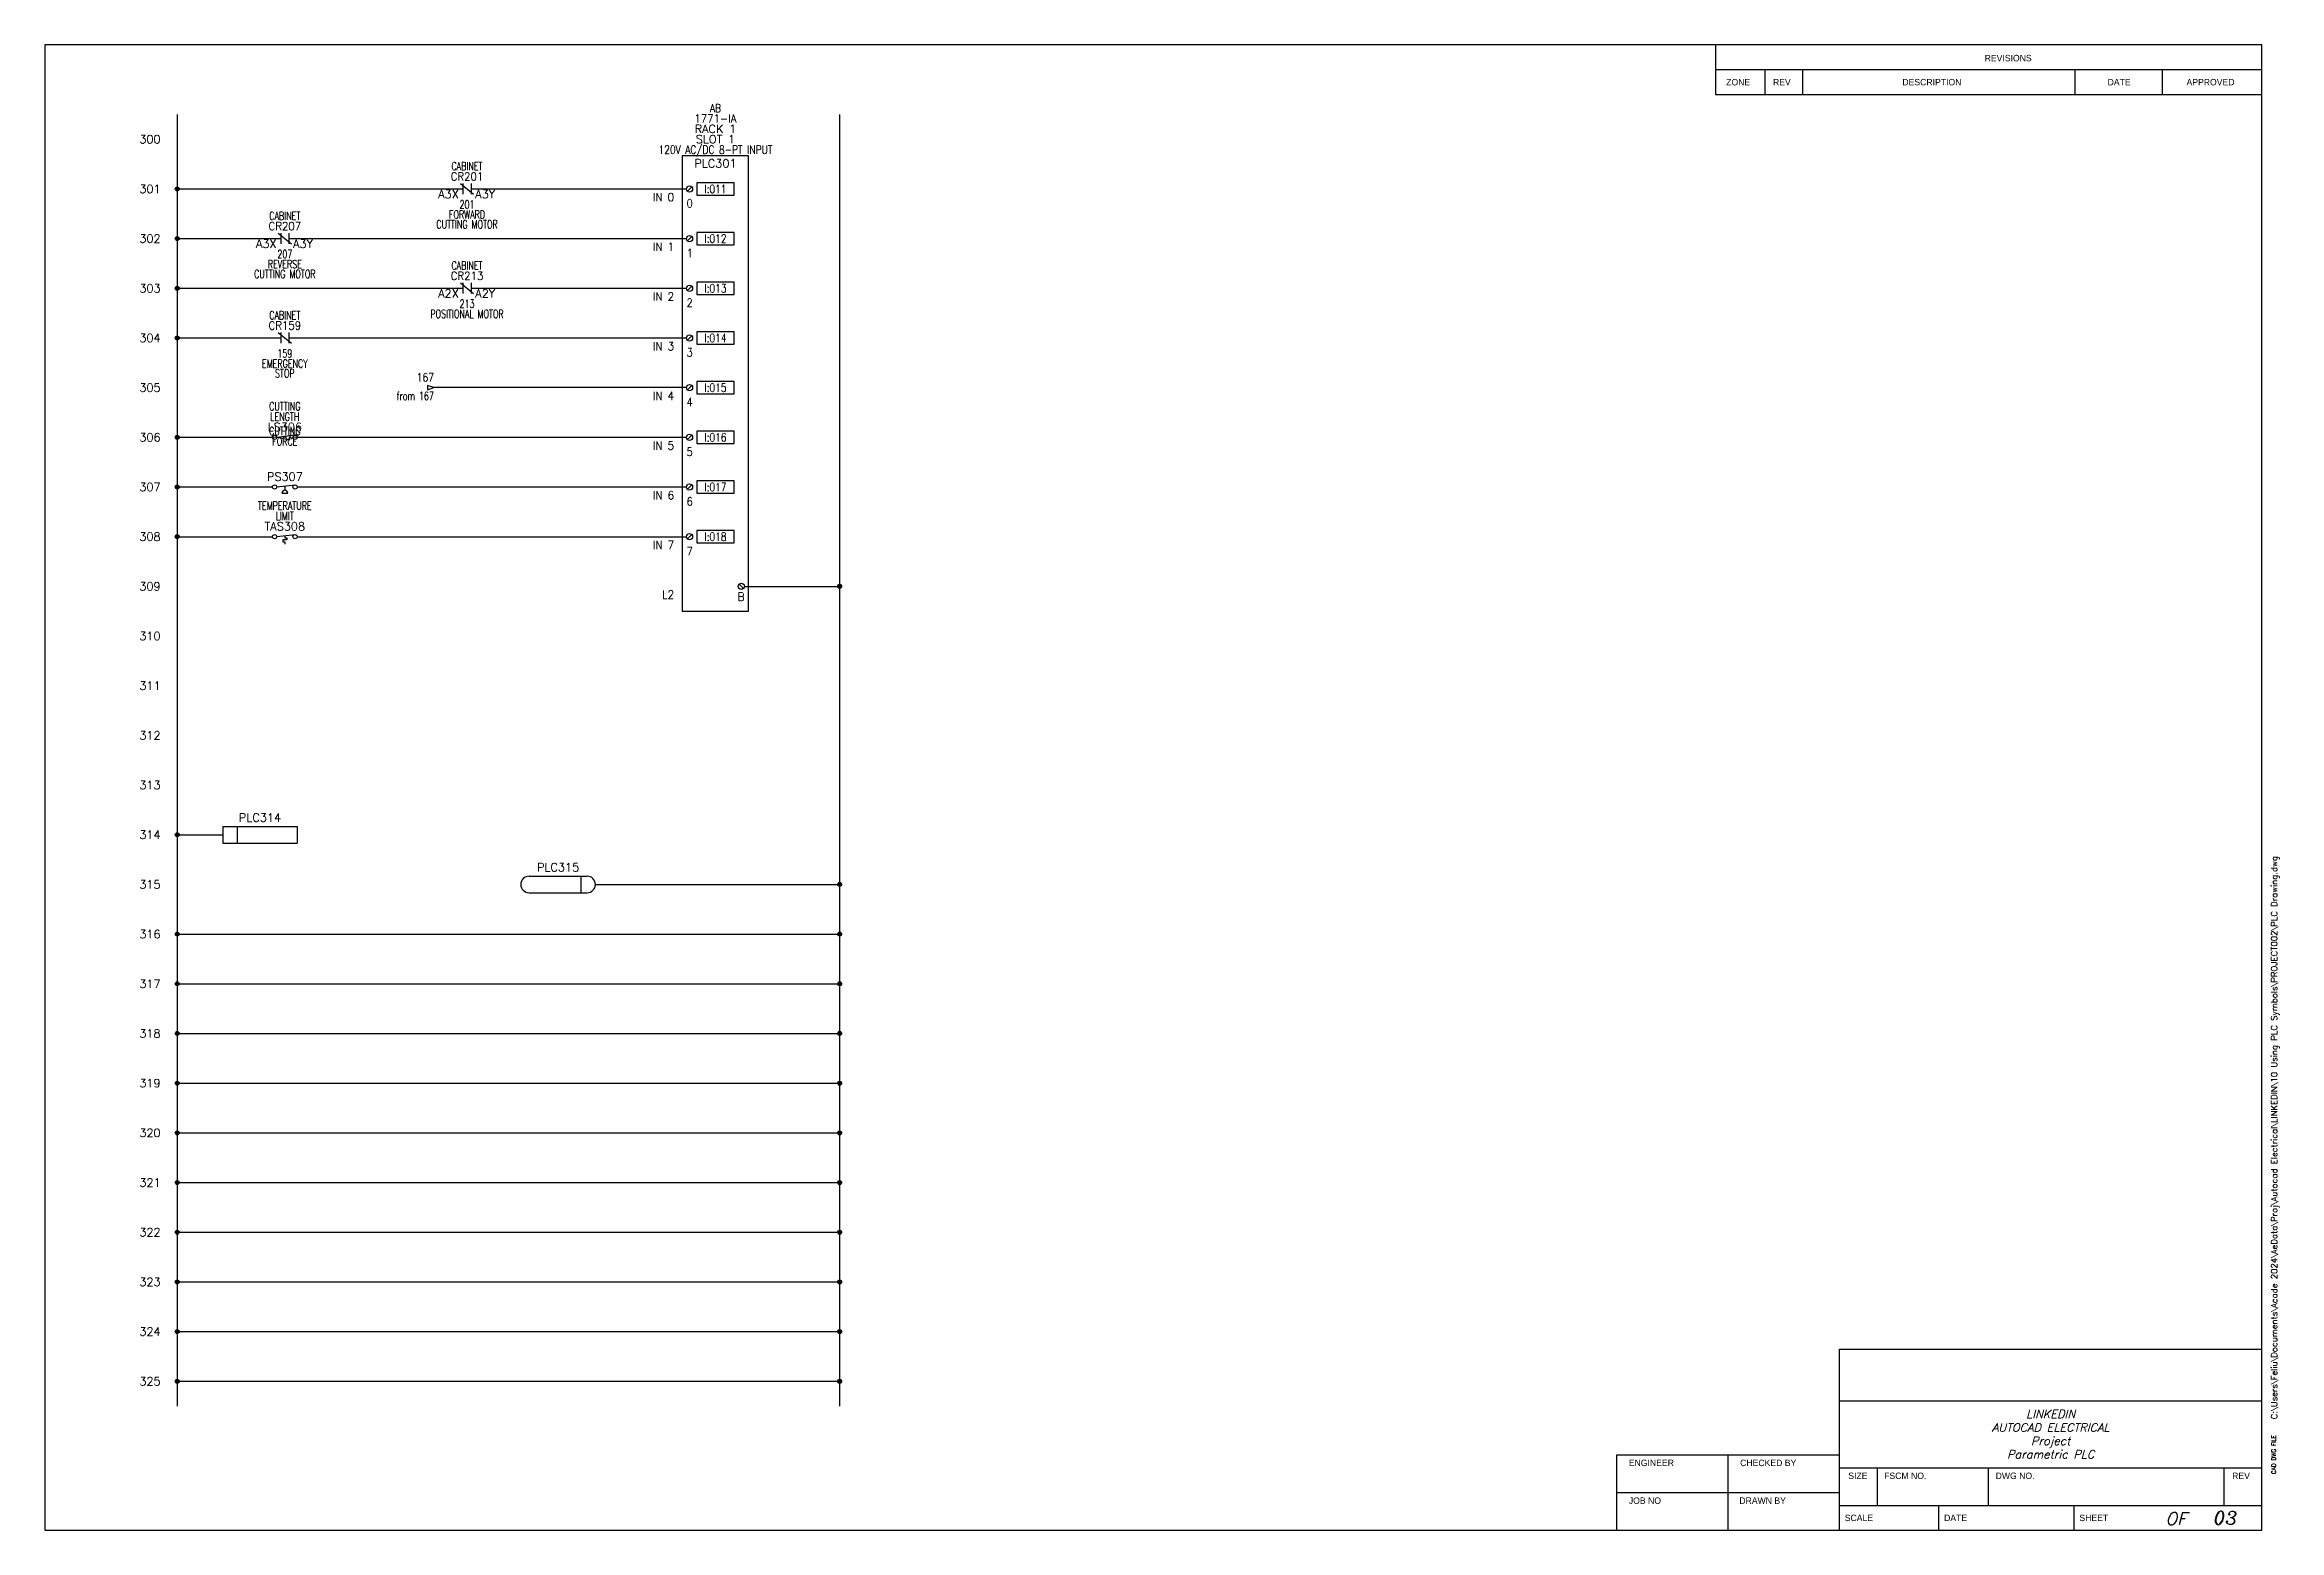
# Model space of a CAD drawing. Header units: inches. Extents: x 0 to 33.7, y 0 to 22.4.
import ezdxf
from ezdxf.enums import TextEntityAlignment as Align

# ---------------------------------------------------------------- set-up
doc = ezdxf.new("R2010")
doc.units = ezdxf.units.IN
doc.header["$MEASUREMENT"] = 0
for name, color, linetype in [('DESC', 1, 'Continuous'), ('DESCCHILD', 20, 'Continuous'), ('LOC', 8, 'Continuous'), ('MISC', 5, 'Continuous'), ('SYMS', 7, 'Continuous'), ('TAGS', 5, 'Continuous'), ('TERMS', 6, 'Continuous'), ('TITLE', 7, 'Continuous'), ('WHT_16AWG', 7, 'Continuous'), ('WIREREF_DEST', 3, 'Continuous'), ('XREF', 7, 'Continuous'), ('XREFCHILD', 134, 'Continuous')]:
    doc.layers.add(name, color=color, linetype=linetype)
doc.styles.add('ITALIC', font='ITALIC')
doc.styles.add('SIMPLEX', font='SIMPLEX')
doc.styles.add('WD', font='romans.shx')

# ---------------------------------------------------------------- blocks, each defined once
blk = doc.blocks.new('ACADE D Titleblock')
for p, q in [((33.469, 22.427), (0, 22.427)), ((0, 22.427), (0, 0)), ((25.219, 22.427), (25.219, 21.677)), ((33.469, 0), (33.469, 22.427)), ((33.469, 0), (33.469, 22.427)), ((25.219, 22.052), (33.469, 22.052)), ((25.969, 21.677), (25.969, 22.052)), ((26.539, 21.677), (26.539, 22.052)), ((30.649, 21.677), (30.649, 22.052)), ((31.969, 21.677), (31.969, 22.052)), ((25.219, 21.677), (33.469, 21.677)), ((27.094, 2.737), (33.469, 2.737)), ((27.094, 0), (27.094, 2.737)), ((27.094, 1.957), (33.469, 1.957)), ((23.734, 1.14), (27.094, 1.14)), ((23.734, 0), (23.734, 1.14)), ((25.414, 0), (25.414, 1.14)), ((27.094, 0.945), (33.469, 0.945)), ((27.664, 0.375), (27.664, 0.945)), ((29.344, 0.375), (29.344, 0.945)), ((32.899, 0.375), (32.899, 0.945)), ((23.734, 0.57), (27.094, 0.57)), ((27.094, 0.375), (33.469, 0.375)), ((28.594, 0), (28.594, 0.375)), ((30.635, 0), (30.635, 0.375)), ((0, 0), (33.469, 0))]:
    blk.add_line(p, q)
for s, p in [('REVISIONS', (29.284, 22.176)), ('ZONE', (25.382, 21.813)), ('REV', (26.089, 21.813)), ('DESCRIPTION', (28.042, 21.813)), ('DATE', (31.14, 21.813)), ('APPROVED', (32.331, 21.813)), ('ENGINEER', (23.913, 0.969)), ('CHECKED BY', (25.593, 0.969)), ('SIZE', (27.226, 0.774)), ('FSCM NO.', (27.767, 0.774)), ('DWG NO.', (29.45, 0.774)), ('REV', (33.02, 0.774)), ('JOB NO', (23.913, 0.399)), ('DRAWN BY', (25.581, 0.399)), ('SCALE', (27.172, 0.139)), ('DATE', (28.672, 0.139)), ('SHEET', (30.714, 0.139))]:
    blk.add_text(s, height=0.0975).set_placement(p)
at = {"layer": 'TITLE', "style": 'SIMPLEX'}
blk.add_text('CAD DWG FILE', height=0.0625, rotation=90, dxfattribs=at).set_placement((33.677, 0.849))
at = {"layer": 'TITLE', "style": 'ITALIC'}
blk.add_text('OF', height=0.1875, dxfattribs=at).set_placement((32.173, 0.176), align=Align.MIDDLE_CENTER)
for tag, height, p in [('TITLE#1', 0.125, (30.281, 1.755)), ('TITLE#2', 0.125, (30.281, 1.552)), ('TITLE#3', 0.125, (30.281, 1.35)), ('TITLE#4', 0.125, (30.281, 1.147)), ('DWG#', 0.2, (31.121, 0.66)), ('SH#', 0.2, (31.541, 0.187)), ('SHTS', 0.2, (32.92, 0.187))]:
    blk.add_attdef(tag, text='', height=height, dxfattribs=at).set_placement(p, align=Align.MIDDLE_CENTER)
at = {"layer": 'TITLE', "style": 'SIMPLEX'}
blk.add_attdef('CAD#', (33.701, 1.677), '', height=0.0938, rotation=90, dxfattribs=at)
at = {"layer": 'TITLE'}
for tag, p, style in [('ENGINEER', (24.406, 0.664), 'ITALIC'), ('CHKDBY', (26.023, 0.664), 'ITALIC'), ('JOB#', (24.632, 0.092), 'ITALIC'), ('DRAWNBY', (26.093, 0.092), 'ITALIC'), ('SCALE', (27.742, 0.139), 'SIMPLEX'), ('DATE', (29.152, 0.139), 'SIMPLEX')]:
    blk.add_attdef(tag, p, '', height=0.0975, dxfattribs=dict(at, style=style))
at = {"layer": 'TITLE', "flags": 9}
blk.add_attdef('WD_TB', (27.182, -0.207), '', height=0.125, dxfattribs=at)
blk = doc.blocks.new('WD_MLRH')
at = {"style": 'WD'}
blk.add_attdef('RUNGFIRST', text='', height=0.125, dxfattribs=at).set_placement((-0.25, 0), align=Align.MIDDLE_RIGHT)
at = {"style": 'WD', "flags": 1}
for tag, p in [('WIRE-START', (-0.25, -0.356)), ('RUNGHORV', (-0.25, -0.127)), ('WIREMODE', (-0.25, -0.281)), ('RUNGDIST', (-0.25, -0.2)), ('RUNGCNT', (-0.25, -0.237)), ('RUNGINC', (-0.25, -0.163)), ('WIREFMT', (-0.25, -0.321)), ('WIRE-GSUF', (-0.25, -0.396)), ('PH3SPACE', (-0.25, -0.437))]:
    blk.add_attdef(tag, text='', height=0.025, dxfattribs=at).set_placement(p, align=Align.RIGHT)
blk = doc.blocks.new('WDDOT')
for radius in [0.03, 0.0187, 0.00929]:
    blk.add_circle((0, 0), radius)
blk = doc.blocks.new('HCR22')
at = {"linetype": 'Continuous'}
for p, q in [((-0.1, 0.08), (0.1, -0.08)), ((-0.062, 0.08), (-0.062, -0.08)), ((0.062, 0.08), (0.062, -0.08))]:
    blk.add_line(p, q, dxfattribs=at)
at = {"style": 'WD'}
for tag, width, p in [('INST', 0.7, (0, 0.451)), ('LOC', 0.7, (0, 0.281)), ('TAG2', 0.9, (0, 0.125)), ('DESC1', 0.7, (0, -0.449)), ('XREF', 0.7, (0, -0.297)), ('DESC2', 0.7, (0, -0.597)), ('DESC3', 0.7, (0, -0.744))]:
    blk.add_attdef(tag, text='', height=0.125, dxfattribs=dict(at, width=width)).set_placement(p, align=Align.CENTER)
for tag, p, height, flags in [('X4TERM01', (-0.062, 0), 0.0125, 1), ('X1TERM02', (0.062, 0), 0.0125, 1), ('FAMILY', (0.097, 0.036), 0.01, 9), ('CONTACT', (0.097, 0.02), 0.01, 1)]:
    blk.add_attdef(tag, p, '', height=height, dxfattribs=dict(at, flags=flags))
for tag, p in [('X2LINK', (0, 0.125)), ('X8LINK', (0, -0.125))]:
    blk.add_attdef(tag, p, '', height=0.01, dxfattribs=at)
at = {"linetype": 'Continuous', "style": 'WD', "flags": 8}
blk.add_attdef('TERM01', text='', height=0.125, dxfattribs=at).set_placement((-0.125, -0.016), align=Align.TOP_RIGHT)
blk.add_attdef('TERM02', text='', height=0.125, dxfattribs=at).set_placement((0.125, -0.016), align=Align.TOP_LEFT)
blk = doc.blocks.new('HLS12')
at = {"linetype": 'Continuous'}
for p, q in [((-0.123, 0.002), (0.19, 0.04)), ((-0.123, 0.002), (0.073, -0.038)), ((0.073, -0.038), (0.081, 0.027))]:
    blk.add_line(p, q, dxfattribs=at)
for centre in [(-0.155, 0), (0.155, 0)]:
    blk.add_circle(centre, 0.0322)
at = {"style": 'WD', "width": 0.7}
for tag, p in [('INST', (0, 0.719)), ('LOC', (0, 0.562)), ('DESC1', (0, 0.406)), ('DESC2', (0, 0.25)), ('WDTAGALT', (0, -0.406)), ('XREF', (0, -0.268))]:
    blk.add_attdef(tag, text='', height=0.125, dxfattribs=at).set_placement(p, align=Align.CENTER)
at = {"style": 'WD'}
blk.add_attdef('TAG1', text='', height=0.125, dxfattribs=at).set_placement((0, 0.094), align=Align.CENTER)
for tag, p, height, flags in [('X4TERM01', (-0.188, 0), 0.0125, 1), ('FAMILY', (0.038, 0.037), 0.01, 9), ('CONTACT', (0.038, 0.02), 0.01, 1), ('X1TERM02', (0.188, 0), 0.0125, 1)]:
    blk.add_attdef(tag, p, '', height=height, dxfattribs=dict(at, flags=flags))
for tag, p in [('X2LINK', (0, 0.062)), ('X8LINK', (0, -0.063))]:
    blk.add_attdef(tag, p, '', height=0.01, dxfattribs=at)
at = {"linetype": 'Continuous', "style": 'WD', "flags": 9}
for tag, p in [('CAT', (0.063, -0.007)), ('MFG', (0.063, -0.027)), ('ASSYCODE', (0.094, -0.063))]:
    blk.add_attdef(tag, text='', height=0.01, dxfattribs=at).set_placement(p, align=Align.CENTER)
at = {"linetype": 'Continuous', "style": 'WD', "flags": 8}
blk.add_attdef('TERM01', text='', height=0.125, dxfattribs=at).set_placement((-0.25, -0.031), align=Align.TOP_RIGHT)
blk.add_attdef('TERM02', text='', height=0.125, dxfattribs=at).set_placement((0.25, -0.031), align=Align.TOP_LEFT)
blk = doc.blocks.new('HPS12')
at = {"linetype": 'Continuous'}
blk.add_line((-0.123, 0.002), (0.159, 0.033), dxfattribs=at)
for p, q in [((0, 0.015), (0, -0.049)), ((-0.044, -0.094), (0.044, -0.094))]:
    blk.add_line(p, q)
for centre in [(-0.155, 0), (0.155, 0)]:
    blk.add_circle(centre, 0.0322)
blk.add_arc((0, -0.094), 0.0442, 0, 180)
at = {"style": 'WD', "width": 0.7}
for tag, p in [('DESC1', (0, 0.781)), ('DESC2', (0, 0.625)), ('INST', (0, 0.451)), ('LOC', (0, 0.281)), ('XREF', (0, -0.314))]:
    blk.add_attdef(tag, text='', height=0.125, dxfattribs=at).set_placement(p, align=Align.CENTER)
at = {"style": 'WD'}
blk.add_attdef('TAG1', text='', height=0.125, dxfattribs=at).set_placement((0, 0.094), align=Align.CENTER)
for tag, p, height, flags in [('X4TERM01', (-0.188, 0), 0.0125, 1), ('FAMILY', (0.038, 0.037), 0.01, 9), ('CONTACT', (0.038, 0.02), 0.01, 1), ('X1TERM02', (0.188, 0), 0.0125, 1)]:
    blk.add_attdef(tag, p, '', height=height, dxfattribs=dict(at, flags=flags))
for tag, p in [('X2LINK', (0, 0.094)), ('X8LINK', (0, -0.125))]:
    blk.add_attdef(tag, p, '', height=0.01, dxfattribs=at)
at = {"linetype": 'Continuous', "style": 'WD', "flags": 9}
for tag, p in [('CAT', (0.063, -0.007)), ('ASSYCODE', (0.066, -0.049)), ('MFG', (0.063, -0.027))]:
    blk.add_attdef(tag, text='', height=0.01, dxfattribs=at).set_placement(p, align=Align.CENTER)
at = {"linetype": 'Continuous', "style": 'WD', "flags": 8}
blk.add_attdef('TERM01', text='', height=0.125, dxfattribs=at).set_placement((-0.25, -0.031), align=Align.TOP_RIGHT)
blk.add_attdef('TERM02', text='', height=0.125, dxfattribs=at).set_placement((0.25, -0.031), align=Align.TOP_LEFT)
at = {"style": 'WD', "width": 0.7}
for tag, p in [('RATING1', (0.247, -0.317)), ('WDTAGALT', (0.247, -0.473))]:
    blk.add_attdef(tag, p, '', height=0.125, dxfattribs=at)
blk = doc.blocks.new('HTS12')
at = {"linetype": 'Continuous'}
blk.add_line((-0.123, 0.002), (0.159, 0.033), dxfattribs=at)
for p, q in [((0, 0.015), (0, -0.017)), ((0.031, -0.048), (-0.031, -0.048)), ((-0.031, -0.048), (-0.031, -0.079)), ((-0.031, -0.079), (0, -0.079)), ((0, -0.017), (0.031, -0.017)), ((0, -0.079), (0, -0.111)), ((0.031, -0.017), (0.031, -0.048))]:
    blk.add_line(p, q)
for centre in [(-0.155, 0), (0.155, 0)]:
    blk.add_circle(centre, 0.0322)
at = {"style": 'WD', "width": 0.7}
for tag, p in [('INST', (0, 0.732)), ('LOC', (0, 0.562)), ('DESC1', (0, 0.406)), ('DESC2', (0, 0.25)), ('XREF', (0, -0.314))]:
    blk.add_attdef(tag, text='', height=0.125, dxfattribs=at).set_placement(p, align=Align.CENTER)
at = {"style": 'WD'}
blk.add_attdef('TAG1', text='', height=0.125, dxfattribs=at).set_placement((0, 0.094), align=Align.CENTER)
for tag, p, height, flags in [('X4TERM01', (-0.188, 0), 0.0125, 1), ('FAMILY', (0.038, 0.037), 0.01, 9), ('CONTACT', (0.038, 0.02), 0.01, 1), ('X1TERM02', (0.188, 0), 0.0125, 1)]:
    blk.add_attdef(tag, p, '', height=height, dxfattribs=dict(at, flags=flags))
for tag, p in [('X2LINK', (0, 0.078)), ('X8LINK', (0, -0.141))]:
    blk.add_attdef(tag, p, '', height=0.01, dxfattribs=at)
at = {"linetype": 'Continuous', "style": 'WD', "flags": 9}
for tag, p in [('CAT', (0.063, -0.007)), ('ASSYCODE', (0.062, -0.047)), ('MFG', (0.063, -0.027))]:
    blk.add_attdef(tag, text='', height=0.01, dxfattribs=at).set_placement(p, align=Align.CENTER)
at = {"linetype": 'Continuous', "style": 'WD', "flags": 8}
blk.add_attdef('TERM01', text='', height=0.125, dxfattribs=at).set_placement((-0.25, -0.016), align=Align.TOP_RIGHT)
blk.add_attdef('TERM02', text='', height=0.125, dxfattribs=at).set_placement((0.25, -0.016), align=Align.TOP_LEFT)
at = {"style": 'WD', "width": 0.7}
for tag, p in [('RATING1', (0.275, -0.299)), ('WDTAGALT', (0.281, -0.466))]:
    blk.add_attdef(tag, p, '', height=0.125, dxfattribs=at)
blk = doc.blocks.new('HA1D3')
blk.add_lwpolyline([(-0.094, 0), (-0.094, -0.031), (0, 0), (-0.094, 0.031), (-0.094, 0)])
at = {"style": 'WD', "width": 0.8, "flags": 8}
blk.add_attdef('WIRENO', text='', height=0.125, dxfattribs=at).set_placement((0, 0.094), align=Align.RIGHT)
at = {"style": 'WD', "flags": 1}
blk.add_attdef('SIGCODE', text='', height=0.01, dxfattribs=at).set_placement((-0.02, 0.047), align=Align.RIGHT)
blk.add_attdef('X1TERM01', (0, 0), '', height=0.01, dxfattribs=at)
at = {"style": 'WD', "width": 0.7}
for tag, p in [('DESC1', (0, -0.375)), ('XREF', (0, -0.188))]:
    blk.add_attdef(tag, text='', height=0.125, dxfattribs=at).set_placement(p, align=Align.RIGHT)
blk = doc.blocks.new('PLCIO_AAF')
at = {"layer": 'SYMS'}
for p, q in [((0.5, 0.5), (-0.5, 0.5)), ((-0.5, 0.5), (-0.5, -6.375)), ((0.5, -6.375), (0.5, 0.5)), ((-0.357, 0.033), (-0.424, -0.033)), ((0.281, 0.094), (-0.281, 0.094)), ((-0.281, 0.094), (-0.281, -0.094)), ((0.281, -0.094), (0.281, 0.094)), ((-0.281, -0.094), (0.281, -0.094)), ((0.281, -0.656), (-0.281, -0.656)), ((-0.281, -0.656), (-0.281, -0.844)), ((0.281, -0.844), (0.281, -0.656)), ((-0.357, -0.717), (-0.424, -0.783)), ((-0.281, -0.844), (0.281, -0.844)), ((-0.357, -1.467), (-0.424, -1.533)), ((0.281, -1.406), (-0.281, -1.406)), ((-0.281, -1.406), (-0.281, -1.594)), ((-0.281, -1.594), (0.281, -1.594)), ((0.281, -1.594), (0.281, -1.406)), ((-0.357, -2.217), (-0.424, -2.283)), ((0.281, -2.156), (-0.281, -2.156)), ((-0.281, -2.156), (-0.281, -2.344)), ((-0.281, -2.344), (0.281, -2.344)), ((0.281, -2.344), (0.281, -2.156)), ((-0.357, -2.967), (-0.424, -3.033)), ((0.281, -2.906), (-0.281, -2.906)), ((-0.281, -2.906), (-0.281, -3.094)), ((0.281, -3.094), (0.281, -2.906)), ((-0.281, -3.094), (0.281, -3.094)), ((0.281, -3.656), (-0.281, -3.656)), ((-0.281, -3.656), (-0.281, -3.844)), ((0.281, -3.844), (0.281, -3.656)), ((-0.357, -3.717), (-0.424, -3.783)), ((-0.281, -3.844), (0.281, -3.844)), ((-0.357, -4.467), (-0.424, -4.533)), ((0.281, -4.406), (-0.281, -4.406)), ((-0.281, -4.406), (-0.281, -4.594)), ((-0.281, -4.594), (0.281, -4.594)), ((0.281, -4.594), (0.281, -4.406)), ((-0.357, -5.217), (-0.424, -5.283)), ((0.281, -5.156), (-0.281, -5.156)), ((-0.281, -5.156), (-0.281, -5.344)), ((-0.281, -5.344), (0.281, -5.344)), ((0.281, -5.344), (0.281, -5.156)), ((0.357, -5.967), (0.424, -6.033)), ((-0.5, -6.375), (0.5, -6.375))]:
    blk.add_line(p, q, dxfattribs=at)
for centre in [(-0.391, 0), (-0.391, -0.75), (-0.391, -1.5), (-0.391, -2.25), (-0.391, -3), (-0.391, -3.75), (-0.391, -4.5), (-0.391, -5.25), (0.391, -6)]:
    blk.add_circle(centre, 0.0469, dxfattribs=at)
at = {"layer": 'SYMS', "style": 'WD'}
for tag, width, p in [('INST', 0.8, (0, 1.482)), ('LOC', 0.8, (0, 1.312)), ('MFG', 0.8, (0, 1.156)), ('CAT', 0.9, (0, 1)), ('DESC', 0.8, (0, 0.53))]:
    blk.add_attdef(tag, text='', height=0.125, dxfattribs=dict(at, width=width)).set_placement(p, align=Align.CENTER)
at = {"layer": 'SYMS', "linetype": 'Continuous', "style": 'WD', "flags": 9}
blk.add_attdef('ASSYCODE', text='', height=0.01, dxfattribs=at).set_placement((0.23, 1.103), align=Align.CENTER)
at = {"layer": 'SYMS', "style": 'WD'}
for tag, p in [('LINE1', (0, 0.844)), ('LINE2', (0, 0.688)), ('TAG', (0, 0.322))]:
    blk.add_attdef(tag, text='', height=0.125, dxfattribs=at).set_placement(p, align=Align.CENTER)
at = {"layer": 'SYMS', "style": 'WD', "flags": 1}
for tag, p in [('X4TERM01', (-0.438, 0)), ('X4TERM02', (-0.438, -0.75)), ('X4TERM03', (-0.438, -1.5)), ('X4TERM04', (-0.438, -2.25)), ('X4TERM05', (-0.438, -3)), ('X4TERM06', (-0.438, -3.75)), ('X4TERM07', (-0.438, -4.5)), ('X4TERM08', (-0.438, -5.25)), ('X1TERM09', (0.438, -6))]:
    blk.add_attdef(tag, p, '', height=0.01, dxfattribs=at)
at = {"layer": 'SYMS', "style": 'WD', "width": 0.8}
for tag, p in [('TAGA01', (0, 0)), ('TAGA02', (0, -0.75)), ('TAGA03', (0, -1.5)), ('TAGA04', (0, -2.25)), ('TAGA05', (0, -3)), ('TAGA06', (0, -3.75)), ('TAGA07', (0, -4.5)), ('TAGA08', (0, -5.25))]:
    blk.add_attdef(tag, text='', height=0.125, dxfattribs=at).set_placement(p, align=Align.MIDDLE_CENTER)
at = {"layer": 'SYMS', "style": 'WD', "width": 0.9}
for tag, p in [('DESCA01', (1.25, 0.031)), ('DESCB01', (1.25, -0.125)), ('DESCC01', (1.25, -0.281)), ('DESCD01', (1.25, -0.438)), ('DESCE01', (1.25, -0.594)), ('DESCA02', (1.25, -0.719)), ('DESCB02', (1.25, -0.875)), ('DESCC02', (1.25, -1.031)), ('DESCD02', (1.25, -1.188)), ('DESCE02', (1.25, -1.344)), ('DESCA03', (1.25, -1.469)), ('DESCB03', (1.25, -1.625)), ('DESCC03', (1.25, -1.781)), ('DESCD03', (1.25, -1.938)), ('DESCE03', (1.25, -2.094)), ('DESCA04', (1.25, -2.219)), ('DESCB04', (1.25, -2.375)), ('DESCC04', (1.25, -2.531)), ('DESCD04', (1.25, -2.688)), ('DESCE04', (1.25, -2.844)), ('DESCA05', (1.25, -2.969)), ('DESCB05', (1.25, -3.125)), ('DESCC05', (1.25, -3.281)), ('DESCD05', (1.25, -3.438)), ('DESCE05', (1.25, -3.594)), ('DESCA06', (1.25, -3.719)), ('DESCB06', (1.25, -3.875)), ('DESCC06', (1.25, -4.031)), ('DESCD06', (1.25, -4.188)), ('DESCE06', (1.25, -4.344)), ('DESCA07', (1.25, -4.469)), ('DESCB07', (1.25, -4.625)), ('DESCC07', (1.25, -4.781)), ('DESCD07', (1.25, -4.938)), ('DESCE07', (1.25, -5.094)), ('DESCA08', (1.25, -5.219)), ('DESCB08', (1.25, -5.375)), ('DESCC08', (1.25, -5.531)), ('DESCD08', (1.25, -5.688)), ('DESCE08', (1.25, -5.844))]:
    blk.add_attdef(tag, p, '', height=0.125, dxfattribs=at)
for tag, p in [('TERMDESC01', (-0.625, -0.062)), ('TERMDESC02', (-0.625, -0.812)), ('TERMDESC03', (-0.625, -1.562)), ('TERMDESC04', (-0.625, -2.312)), ('TERMDESC05', (-0.625, -3.062)), ('TERMDESC06', (-0.625, -3.812)), ('TERMDESC07', (-0.625, -4.562)), ('TERMDESC08', (-0.625, -5.312)), ('TERMDESC09', (-0.625, -6.062)), ('TERM09', (0.438, -6.094))]:
    blk.add_attdef(tag, text='', height=0.125, dxfattribs=at).set_placement(p, align=Align.TOP_RIGHT)
for tag, p in [('TERM01', (-0.438, -0.156)), ('TERM02', (-0.438, -0.906)), ('TERM03', (-0.438, -1.656)), ('TERM04', (-0.438, -2.406)), ('TERM05', (-0.438, -3.156)), ('TERM06', (-0.438, -3.906)), ('TERM07', (-0.438, -4.656)), ('TERM08', (-0.438, -5.406))]:
    blk.add_attdef(tag, text='', height=0.125, dxfattribs=at).set_placement(p, align=Align.TOP_LEFT)
blk = doc.blocks.new('PLCIOI1T')
for p, q in [((-0.562, 0.125), (0.562, 0.125)), ((-0.562, 0.125), (-0.562, -0.125)), ((-0.344, 0.125), (-0.344, -0.125)), ((0.562, 0.125), (0.562, -0.125)), ((-0.562, -0.125), (0.562, -0.125))]:
    blk.add_line(p, q)
at = {"style": 'WD', "width": 0.8}
for tag, p in [('INST', (0, 0.522)), ('LOC', (0, 0.353))]:
    blk.add_attdef(tag, text='', height=0.125, dxfattribs=at).set_placement(p, align=Align.CENTER)
at = {"style": 'WD'}
for tag, p, height, width in [('MFG', (1.25, 0.375), 0.0781, 0.8), ('DESC', (1.25, 0.219), 0.125, 0.8), ('CAT', (1.688, 0.375), 0.0781, 0.9), ('DESCA01', (1.25, 0.031), 0.125, 0.9)]:
    blk.add_attdef(tag, p, '', height=height, dxfattribs=dict(at, width=width))
at = {"style": 'WD', "width": 0.8}
for tag, p in [('TERM01', (-0.453, 0)), ('TAGA01', (0, 0))]:
    blk.add_attdef(tag, text='', height=0.125, dxfattribs=at).set_placement(p, align=Align.MIDDLE)
at = {"style": 'WD', "flags": 1}
for tag, p, height in [('FAMILY', (-0.562, 0.157), 0.01), ('X4TERM01', (-0.562, 0), 0.0125)]:
    blk.add_attdef(tag, p, '', height=height, dxfattribs=at)
at = {"style": 'WD'}
for tag, p in [('TAG1', (0, 0.197)), ('XREF', (0, -0.282))]:
    blk.add_attdef(tag, text='', height=0.125, dxfattribs=at).set_placement(p, align=Align.CENTER)
at = {"linetype": 'Continuous', "style": 'WD', "flags": 9}
blk.add_attdef('ASSYCODE', text='', height=0.01, dxfattribs=at).set_placement((0.074, 0.149), align=Align.CENTER)
at = {"style": 'WD', "width": 0.9}
blk.add_attdef('TERMDESC01', text='', height=0.125, dxfattribs=at).set_placement((-0.625, -0.094), align=Align.TOP_RIGHT)
at = {"style": 'WD'}
for tag, p in [('LINE1', (0, -0.313)), ('LINE2', (0, -0.469))]:
    blk.add_attdef(tag, text='', height=0.125, dxfattribs=at).set_placement(p, align=Align.TOP_CENTER)
at = {"style": 'WD', "width": 0.9}
for tag, p in [('DESCB01', (1.25, -0.031)), ('DESCC01', (1.25, -0.219)), ('DESCD01', (1.25, -0.407)), ('DESCE01', (1.25, -0.595))]:
    blk.add_attdef(tag, text='', height=0.125, dxfattribs=at).set_placement(p, align=Align.TOP_LEFT)
blk = doc.blocks.new('PLCIOO1T')
for p, q in [((-0.438, 0.125), (0.438, 0.125)), ((0.344, 0.125), (0.344, -0.125)), ((-0.438, -0.125), (0.438, -0.125))]:
    blk.add_line(p, q)
for centre, start, end in [((-0.438, 0), 90, 270), ((0.438, 0), 270, 90)]:
    blk.add_arc(centre, 0.125, start, end)
at = {"style": 'WD', "width": 0.8}
for tag, p in [('INST', (0, 0.522)), ('LOC', (0, 0.353))]:
    blk.add_attdef(tag, text='', height=0.125, dxfattribs=at).set_placement(p, align=Align.CENTER)
at = {"style": 'WD'}
for tag, p, height, width in [('MFG', (1.25, 0.375), 0.0781, 0.8), ('DESC', (1.25, 0.219), 0.125, 0.8), ('CAT', (1.688, 0.375), 0.0781, 0.9), ('DESCA01', (1.25, 0.031), 0.125, 0.9)]:
    blk.add_attdef(tag, p, '', height=height, dxfattribs=dict(at, width=width))
at = {"style": 'WD', "flags": 1}
for tag, p in [('FAMILY', (-0.562, 0.157)), ('X1TERM01R', (0.562, 0))]:
    blk.add_attdef(tag, p, '', height=0.01, dxfattribs=at)
at = {"style": 'WD', "width": 0.8}
blk.add_attdef('TAGA01', text='', height=0.125, dxfattribs=at).set_placement((0, 0), align=Align.MIDDLE)
at = {"style": 'WD'}
for tag, p in [('TAG1', (0, 0.197)), ('XREF', (0, -0.282))]:
    blk.add_attdef(tag, text='', height=0.125, dxfattribs=at).set_placement(p, align=Align.CENTER)
at = {"linetype": 'Continuous', "style": 'WD', "flags": 9}
blk.add_attdef('ASSYCODE', text='', height=0.01, dxfattribs=at).set_placement((0.074, 0.149), align=Align.CENTER)
at = {"style": 'WD', "width": 0.7}
blk.add_attdef('TERM01R', text='', height=0.125, dxfattribs=at).set_placement((0.438, 0), align=Align.MIDDLE_CENTER)
at = {"style": 'WD'}
for tag, p in [('LINE1', (0, -0.313)), ('LINE2', (0, -0.469))]:
    blk.add_attdef(tag, text='', height=0.125, dxfattribs=at).set_placement(p, align=Align.TOP_CENTER)
at = {"style": 'WD', "width": 0.9}
for tag, p in [('TERMDESC01R', (0.594, -0.062)), ('DESCB01', (1.25, -0.031)), ('DESCC01', (1.25, -0.219)), ('DESCD01', (1.25, -0.407)), ('DESCE01', (1.25, -0.595))]:
    blk.add_attdef(tag, text='', height=0.125, dxfattribs=at).set_placement(p, align=Align.TOP_LEFT)

msp = doc.modelspace()

# ---------------------------------------------------------------- linework, layer by layer
at = {"layer": 'WHT_16AWG'}
for p, q in [((2, 21.375), (2, 1.875)), ((12, 21.375), (12, 1.875)), ((2, 20.25), (6.312, 20.25)), ((6.438, 20.25), (9.688, 20.25)), ((2, 19.5), (3.562, 19.5)), ((3.688, 19.5), (9.688, 19.5)), ((2, 18.75), (6.312, 18.75)), ((6.438, 18.75), (9.688, 18.75)), ((2, 18), (3.562, 18)), ((3.688, 18), (9.688, 18)), ((9.688, 17.25), (5.875, 17.25)), ((2, 16.5), (3.438, 16.5)), ((3.812, 16.5), (9.688, 16.5)), ((2, 15.75), (3.438, 15.75)), ((3.812, 15.75), (9.688, 15.75)), ((2, 15), (3.438, 15)), ((3.812, 15), (9.688, 15)), ((10.562, 14.25), (12, 14.25)), ((2, 10.5), (2.688, 10.5)), ((8.312, 9.75), (12, 9.75)), ((2, 9), (12, 9)), ((2, 8.25), (12, 8.25)), ((2, 7.5), (12, 7.5)), ((2, 6.75), (12, 6.75)), ((2, 6), (12, 6)), ((2, 5.25), (12, 5.25)), ((2, 4.5), (12, 4.5)), ((2, 3.75), (12, 3.75)), ((2, 3), (12, 3)), ((2, 2.25), (12, 2.25))]:
    msp.add_line(p, q, dxfattribs=at)

# ---------------------------------------------------------------- block references
ref = msp.add_blockref('ACADE D Titleblock', (0, 0))
ref.add_attrib('SHTS', '03', dxfattribs={"layer": 'MISC', "color": 1, "height": 0.2, "style": 'ITALIC'}).set_placement((32.92, 0.187), align=Align.MIDDLE_CENTER)
ref.add_attrib('TITLE#4', 'Parametric PLC', dxfattribs={"layer": 'MISC', "color": 1, "height": 0.125, "style": 'ITALIC'}).set_placement((30.281, 1.147), align=Align.MIDDLE_CENTER)
ref.add_attrib('TITLE#3', 'Project', dxfattribs={"layer": 'MISC', "color": 1, "height": 0.125, "style": 'ITALIC'}).set_placement((30.281, 1.35), align=Align.MIDDLE_CENTER)
ref.add_attrib('TITLE#2', 'AUTOCAD ELECTRICAL', dxfattribs={"layer": 'MISC', "color": 1, "height": 0.125, "style": 'ITALIC'}).set_placement((30.281, 1.552), align=Align.MIDDLE_CENTER)
ref.add_attrib('CAD#', 'C:\\Users\\Feliu\\Documents\\Acade 2024\\AeData\\Proj\\Autocad Electrical\\LINKEDIN\\10 Using PLC Symbols\\PROJECT002\\PLC Drawing.dwg', (33.701, 1.677), dxfattribs={"layer": 'MISC', "color": 1, "height": 0.09375, "rotation": 90, "style": 'SIMPLEX'})
ref.add_attrib('TITLE#1', 'LINKEDIN', dxfattribs={"layer": 'MISC', "color": 1, "height": 0.125, "style": 'ITALIC'}).set_placement((30.281, 1.755), align=Align.MIDDLE_CENTER)
ref = msp.add_blockref('WD_MLRH', (2, 21))
ref.add_attrib('RUNGFIRST', '300', dxfattribs={"layer": 'MISC', "height": 0.125, "style": 'WD'}).set_placement((1.75, 21), align=Align.MIDDLE_RIGHT)
at = {"layer": 'SYMS'}
ref = msp.add_blockref('PLCIO_AAF', (10.125, 20.25), dxfattribs=at)
ref.add_attrib('TERM01', '0', dxfattribs={"layer": 'TERMS', "height": 0.125, "style": 'WD', "width": 0.9}).set_placement((9.688, 20.094), align=Align.TOP_LEFT)
ref.add_attrib('TAGA01', 'I:011', dxfattribs={"layer": 'TAGS', "height": 0.125, "style": 'WD', "width": 0.8}).set_placement((10.125, 20.25), align=Align.MIDDLE_CENTER)
ref.add_attrib('TERMDESC01', 'IN 0', dxfattribs={"layer": 'TERMS', "height": 0.125, "style": 'WD', "width": 0.9}).set_placement((9.5, 20.188), align=Align.TOP_RIGHT)
ref.add_attrib('MFG', 'AB', dxfattribs={"layer": 'MISC', "height": 0.125, "style": 'WD', "width": 0.8}).set_placement((10.125, 21.406), align=Align.CENTER)
ref.add_attrib('CAT', '1771-IA', dxfattribs={"layer": 'MISC', "height": 0.125, "style": 'WD', "width": 0.9}).set_placement((10.125, 21.25), align=Align.CENTER)
ref.add_attrib('DESC', '120V AC/DC 8-PT INPUT', dxfattribs={"layer": 'DESC', "height": 0.125, "style": 'WD', "width": 0.8}).set_placement((10.125, 20.78), align=Align.CENTER)
ref.add_attrib('LINE2', 'SLOT 1', dxfattribs={"layer": 'MISC', "height": 0.125, "style": 'WD'}).set_placement((10.125, 20.938), align=Align.CENTER)
ref.add_attrib('LINE1', 'RACK 1', dxfattribs={"layer": 'MISC', "height": 0.125, "style": 'WD'}).set_placement((10.125, 21.094), align=Align.CENTER)
ref.add_attrib('TAG', 'PLC301', dxfattribs={"layer": 'TAGS', "height": 0.125, "style": 'WD'}).set_placement((10.125, 20.572), align=Align.CENTER)
ref.add_attrib('TERM02', '1', dxfattribs={"layer": 'TERMS', "height": 0.125, "style": 'WD', "width": 0.9}).set_placement((9.688, 19.344), align=Align.TOP_LEFT)
ref.add_attrib('TAGA02', 'I:012', dxfattribs={"layer": 'TAGS', "height": 0.125, "style": 'WD', "width": 0.8}).set_placement((10.125, 19.5), align=Align.MIDDLE_CENTER)
ref.add_attrib('TERMDESC02', 'IN 1', dxfattribs={"layer": 'TERMS', "height": 0.125, "style": 'WD', "width": 0.9}).set_placement((9.5, 19.438), align=Align.TOP_RIGHT)
ref.add_attrib('TERM03', '2', dxfattribs={"layer": 'TERMS', "height": 0.125, "style": 'WD', "width": 0.9}).set_placement((9.688, 18.594), align=Align.TOP_LEFT)
ref.add_attrib('TAGA03', 'I:013', dxfattribs={"layer": 'TAGS', "height": 0.125, "style": 'WD', "width": 0.8}).set_placement((10.125, 18.75), align=Align.MIDDLE_CENTER)
ref.add_attrib('TERMDESC03', 'IN 2', dxfattribs={"layer": 'TERMS', "height": 0.125, "style": 'WD', "width": 0.9}).set_placement((9.5, 18.688), align=Align.TOP_RIGHT)
ref.add_attrib('TERM04', '3', dxfattribs={"layer": 'TERMS', "height": 0.125, "style": 'WD', "width": 0.9}).set_placement((9.688, 17.844), align=Align.TOP_LEFT)
ref.add_attrib('TAGA04', 'I:014', dxfattribs={"layer": 'TAGS', "height": 0.125, "style": 'WD', "width": 0.8}).set_placement((10.125, 18), align=Align.MIDDLE_CENTER)
ref.add_attrib('TERMDESC04', 'IN 3', dxfattribs={"layer": 'TERMS', "height": 0.125, "style": 'WD', "width": 0.9}).set_placement((9.5, 17.938), align=Align.TOP_RIGHT)
ref.add_attrib('TERM05', '4', dxfattribs={"layer": 'TERMS', "height": 0.125, "style": 'WD', "width": 0.9}).set_placement((9.688, 17.094), align=Align.TOP_LEFT)
ref.add_attrib('TAGA05', 'I:015', dxfattribs={"layer": 'TAGS', "height": 0.125, "style": 'WD', "width": 0.8}).set_placement((10.125, 17.25), align=Align.MIDDLE_CENTER)
ref.add_attrib('TERMDESC05', 'IN 4', dxfattribs={"layer": 'TERMS', "height": 0.125, "style": 'WD', "width": 0.9}).set_placement((9.5, 17.188), align=Align.TOP_RIGHT)
ref.add_attrib('TERM06', '5', dxfattribs={"layer": 'TERMS', "height": 0.125, "style": 'WD', "width": 0.9}).set_placement((9.688, 16.344), align=Align.TOP_LEFT)
ref.add_attrib('TAGA06', 'I:016', dxfattribs={"layer": 'TAGS', "height": 0.125, "style": 'WD', "width": 0.8}).set_placement((10.125, 16.5), align=Align.MIDDLE_CENTER)
ref.add_attrib('TERMDESC06', 'IN 5', dxfattribs={"layer": 'TERMS', "height": 0.125, "style": 'WD', "width": 0.9}).set_placement((9.5, 16.438), align=Align.TOP_RIGHT)
ref.add_attrib('TERM07', '6', dxfattribs={"layer": 'TERMS', "height": 0.125, "style": 'WD', "width": 0.9}).set_placement((9.688, 15.594), align=Align.TOP_LEFT)
ref.add_attrib('TAGA07', 'I:017', dxfattribs={"layer": 'TAGS', "height": 0.125, "style": 'WD', "width": 0.8}).set_placement((10.125, 15.75), align=Align.MIDDLE_CENTER)
ref.add_attrib('TERMDESC07', 'IN 6', dxfattribs={"layer": 'TERMS', "height": 0.125, "style": 'WD', "width": 0.9}).set_placement((9.5, 15.688), align=Align.TOP_RIGHT)
ref.add_attrib('TERM08', '7', dxfattribs={"layer": 'TERMS', "height": 0.125, "style": 'WD', "width": 0.9}).set_placement((9.688, 14.844), align=Align.TOP_LEFT)
ref.add_attrib('TAGA08', 'I:018', dxfattribs={"layer": 'TAGS', "height": 0.125, "style": 'WD', "width": 0.8}).set_placement((10.125, 15), align=Align.MIDDLE_CENTER)
ref.add_attrib('TERMDESC08', 'IN 7', dxfattribs={"layer": 'TERMS', "height": 0.125, "style": 'WD', "width": 0.9}).set_placement((9.5, 14.938), align=Align.TOP_RIGHT)
ref.add_attrib('TERM09', 'B', dxfattribs={"layer": 'TERMS', "height": 0.125, "style": 'WD', "width": 0.9}).set_placement((10.562, 14.156), align=Align.TOP_RIGHT)
ref.add_attrib('TERMDESC09', 'L2', dxfattribs={"layer": 'TERMS', "height": 0.125, "style": 'WD', "width": 0.9}).set_placement((9.5, 14.188), align=Align.TOP_RIGHT)
ref = msp.add_blockref('HCR22', (6.375, 20.25), dxfattribs=at)
ref.add_attrib('LOC', 'CABINET', dxfattribs={"layer": 'LOC', "height": 0.125, "style": 'WD', "width": 0.7}).set_placement((6.375, 20.531), align=Align.CENTER)
ref.add_attrib('DESC2', 'CUTTING MOTOR', dxfattribs={"layer": 'DESCCHILD', "height": 0.125, "style": 'WD', "width": 0.7}).set_placement((6.375, 19.653), align=Align.CENTER)
ref.add_attrib('DESC1', 'FORWARD', dxfattribs={"layer": 'DESCCHILD', "height": 0.125, "style": 'WD', "width": 0.7}).set_placement((6.375, 19.801), align=Align.CENTER)
ref.add_attrib('XREF', '201', dxfattribs={"layer": 'XREFCHILD', "height": 0.125, "style": 'WD', "width": 0.7}).set_placement((6.375, 19.953), align=Align.CENTER)
ref.add_attrib('TERM02', 'A3Y', dxfattribs={"layer": 'TERMS', "linetype": 'Continuous', "height": 0.125, "style": 'WD', "flags": 8}).set_placement((6.5, 20.234), align=Align.TOP_LEFT)
ref.add_attrib('TERM01', 'A3X', dxfattribs={"layer": 'TERMS', "linetype": 'Continuous', "height": 0.125, "style": 'WD', "flags": 8}).set_placement((6.25, 20.234), align=Align.TOP_RIGHT)
ref.add_attrib('TAG2', 'CR201', dxfattribs={"layer": 'TAGS', "height": 0.125, "style": 'WD', "width": 0.9}).set_placement((6.375, 20.375), align=Align.CENTER)
for p in [(2, 20.25), (2, 19.5), (2, 18.75), (2, 18), (2, 16.5), (2, 15.75), (2, 15), (12, 14.25), (2, 10.5), (12, 9.75), (2, 9), (12, 9), (2, 8.25), (12, 8.25), (2, 7.5), (12, 7.5), (2, 6.75), (12, 6.75), (2, 6), (12, 6), (2, 5.25), (12, 5.25), (2, 4.5), (12, 4.5), (2, 3.75), (12, 3.75), (2, 3), (12, 3), (2, 2.25), (12, 2.25)]:
    msp.add_blockref('WDDOT', p, dxfattribs=at)
ref = msp.add_blockref('HCR22', (3.625, 19.5), dxfattribs=at)
ref.add_attrib('LOC', 'CABINET', dxfattribs={"layer": 'LOC', "height": 0.125, "style": 'WD', "width": 0.7}).set_placement((3.625, 19.781), align=Align.CENTER)
ref.add_attrib('DESC2', 'CUTTING MOTOR', dxfattribs={"layer": 'DESCCHILD', "height": 0.125, "style": 'WD', "width": 0.7}).set_placement((3.625, 18.903), align=Align.CENTER)
ref.add_attrib('DESC1', 'REVERSE', dxfattribs={"layer": 'DESCCHILD', "height": 0.125, "style": 'WD', "width": 0.7}).set_placement((3.625, 19.051), align=Align.CENTER)
ref.add_attrib('XREF', '207', dxfattribs={"layer": 'XREFCHILD', "height": 0.125, "style": 'WD', "width": 0.7}).set_placement((3.625, 19.203), align=Align.CENTER)
ref.add_attrib('TERM02', 'A3Y', dxfattribs={"layer": 'TERMS', "linetype": 'Continuous', "height": 0.125, "style": 'WD', "flags": 8}).set_placement((3.75, 19.484), align=Align.TOP_LEFT)
ref.add_attrib('TERM01', 'A3X', dxfattribs={"layer": 'TERMS', "linetype": 'Continuous', "height": 0.125, "style": 'WD', "flags": 8}).set_placement((3.5, 19.484), align=Align.TOP_RIGHT)
ref.add_attrib('TAG2', 'CR207', dxfattribs={"layer": 'TAGS', "height": 0.125, "style": 'WD', "width": 0.9}).set_placement((3.625, 19.625), align=Align.CENTER)
ref = msp.add_blockref('HCR22', (6.375, 18.75), dxfattribs=at)
ref.add_attrib('LOC', 'CABINET', dxfattribs={"layer": 'LOC', "height": 0.125, "style": 'WD', "width": 0.7}).set_placement((6.375, 19.031), align=Align.CENTER)
ref.add_attrib('DESC1', 'POSITIONAL MOTOR', dxfattribs={"layer": 'DESCCHILD', "height": 0.125, "style": 'WD', "width": 0.7}).set_placement((6.375, 18.301), align=Align.CENTER)
ref.add_attrib('XREF', '213', dxfattribs={"layer": 'XREFCHILD', "height": 0.125, "style": 'WD', "width": 0.7}).set_placement((6.375, 18.453), align=Align.CENTER)
ref.add_attrib('TERM02', 'A2Y', dxfattribs={"layer": 'TERMS', "linetype": 'Continuous', "height": 0.125, "style": 'WD', "flags": 8}).set_placement((6.5, 18.734), align=Align.TOP_LEFT)
ref.add_attrib('TERM01', 'A2X', dxfattribs={"layer": 'TERMS', "linetype": 'Continuous', "height": 0.125, "style": 'WD', "flags": 8}).set_placement((6.25, 18.734), align=Align.TOP_RIGHT)
ref.add_attrib('TAG2', 'CR213', dxfattribs={"layer": 'TAGS', "height": 0.125, "style": 'WD', "width": 0.9}).set_placement((6.375, 18.875), align=Align.CENTER)
ref = msp.add_blockref('HCR22', (3.625, 18), dxfattribs=at)
ref.add_attrib('LOC', 'CABINET', dxfattribs={"layer": 'LOC', "height": 0.125, "style": 'WD', "width": 0.7}).set_placement((3.625, 18.281), align=Align.CENTER)
ref.add_attrib('DESC2', 'STOP', dxfattribs={"layer": 'DESCCHILD', "height": 0.125, "style": 'WD', "width": 0.7}).set_placement((3.625, 17.403), align=Align.CENTER)
ref.add_attrib('DESC1', 'EMERGENCY', dxfattribs={"layer": 'DESCCHILD', "height": 0.125, "style": 'WD', "width": 0.7}).set_placement((3.625, 17.551), align=Align.CENTER)
ref.add_attrib('XREF', '159', dxfattribs={"layer": 'XREFCHILD', "height": 0.125, "style": 'WD', "width": 0.7}).set_placement((3.625, 17.703), align=Align.CENTER)
ref.add_attrib('TAG2', 'CR159', dxfattribs={"layer": 'TAGS', "height": 0.125, "style": 'WD', "width": 0.9}).set_placement((3.625, 18.125), align=Align.CENTER)
ref = msp.add_blockref('HA1D3', (5.875, 17.25), dxfattribs=at)
ref.add_attrib('WIRENO', '167', dxfattribs={"layer": 'WIREREF_DEST', "height": 0.125, "style": 'WD', "width": 0.8, "flags": 8}).set_placement((5.875, 17.344), align=Align.RIGHT)
ref.add_attrib('XREF', 'from 167', dxfattribs={"layer": 'XREF', "height": 0.125, "style": 'WD', "width": 0.7}).set_placement((5.875, 17.062), align=Align.RIGHT)
ref = msp.add_blockref('HLS12', (3.625, 16.5), dxfattribs=at)
ref.add_attrib('DESC2', 'LENGTH', dxfattribs={"layer": 'DESC', "height": 0.125, "style": 'WD', "width": 0.7}).set_placement((3.625, 16.75), align=Align.CENTER)
ref.add_attrib('DESC1', 'CUTTING', dxfattribs={"layer": 'DESC', "height": 0.125, "style": 'WD', "width": 0.7}).set_placement((3.625, 16.906), align=Align.CENTER)
ref.add_attrib('TAG1', 'LS306', dxfattribs={"layer": 'TAGS', "height": 0.125, "style": 'WD'}).set_placement((3.625, 16.594), align=Align.CENTER)
ref = msp.add_blockref('HPS12', (3.625, 15.75), dxfattribs=at)
ref.add_attrib('DESC2', 'FORCE', dxfattribs={"layer": 'DESC', "height": 0.125, "style": 'WD', "width": 0.7}).set_placement((3.625, 16.375), align=Align.CENTER)
ref.add_attrib('DESC1', 'CUTTING', dxfattribs={"layer": 'DESC', "height": 0.125, "style": 'WD', "width": 0.7}).set_placement((3.625, 16.531), align=Align.CENTER)
ref.add_attrib('TAG1', 'PS307', dxfattribs={"layer": 'TAGS', "height": 0.125, "style": 'WD'}).set_placement((3.625, 15.844), align=Align.CENTER)
ref = msp.add_blockref('HTS12', (3.625, 15), dxfattribs=at)
ref.add_attrib('DESC2', 'LIMIT', dxfattribs={"layer": 'DESC', "height": 0.125, "style": 'WD', "width": 0.7}).set_placement((3.625, 15.25), align=Align.CENTER)
ref.add_attrib('DESC1', 'TEMPERATURE', dxfattribs={"layer": 'DESC', "height": 0.125, "style": 'WD', "width": 0.7}).set_placement((3.625, 15.406), align=Align.CENTER)
ref.add_attrib('TAG1', 'TAS308', dxfattribs={"layer": 'TAGS', "height": 0.125, "style": 'WD'}).set_placement((3.625, 15.094), align=Align.CENTER)
ref = msp.add_blockref('PLCIOI1T', (3.25, 10.5), dxfattribs=at)
ref.add_attrib('TAG1', 'PLC314', dxfattribs={"layer": 'TAGS', "height": 0.125, "style": 'WD'}).set_placement((3.25, 10.697), align=Align.CENTER)
ref = msp.add_blockref('PLCIOO1T', (7.75, 9.75), dxfattribs=at)
ref.add_attrib('TAG1', 'PLC315', dxfattribs={"layer": 'TAGS', "height": 0.125, "style": 'WD'}).set_placement((7.75, 9.947), align=Align.CENTER)

# ---------------------------------------------------------------- texts
at = {"style": 'WD'}
for s, p in [('301', (1.75, 20.25)), ('302', (1.75, 19.5)), ('303', (1.75, 18.75)), ('304', (1.75, 18)), ('305', (1.75, 17.25)), ('306', (1.75, 16.5)), ('307', (1.75, 15.75)), ('308', (1.75, 15)), ('309', (1.75, 14.25)), ('310', (1.75, 13.5)), ('311', (1.75, 12.75)), ('312', (1.75, 12)), ('313', (1.75, 11.25)), ('314', (1.75, 10.5)), ('315', (1.75, 9.75)), ('316', (1.75, 9)), ('317', (1.75, 8.25)), ('318', (1.75, 7.5)), ('319', (1.75, 6.75)), ('320', (1.75, 6)), ('321', (1.75, 5.25)), ('322', (1.75, 4.5)), ('323', (1.75, 3.75)), ('324', (1.75, 3)), ('325', (1.75, 2.25))]:
    msp.add_text(s, height=0.125, dxfattribs=at).set_placement(p, align=Align.MIDDLE_RIGHT)

doc.saveas('drawing.dxf')
